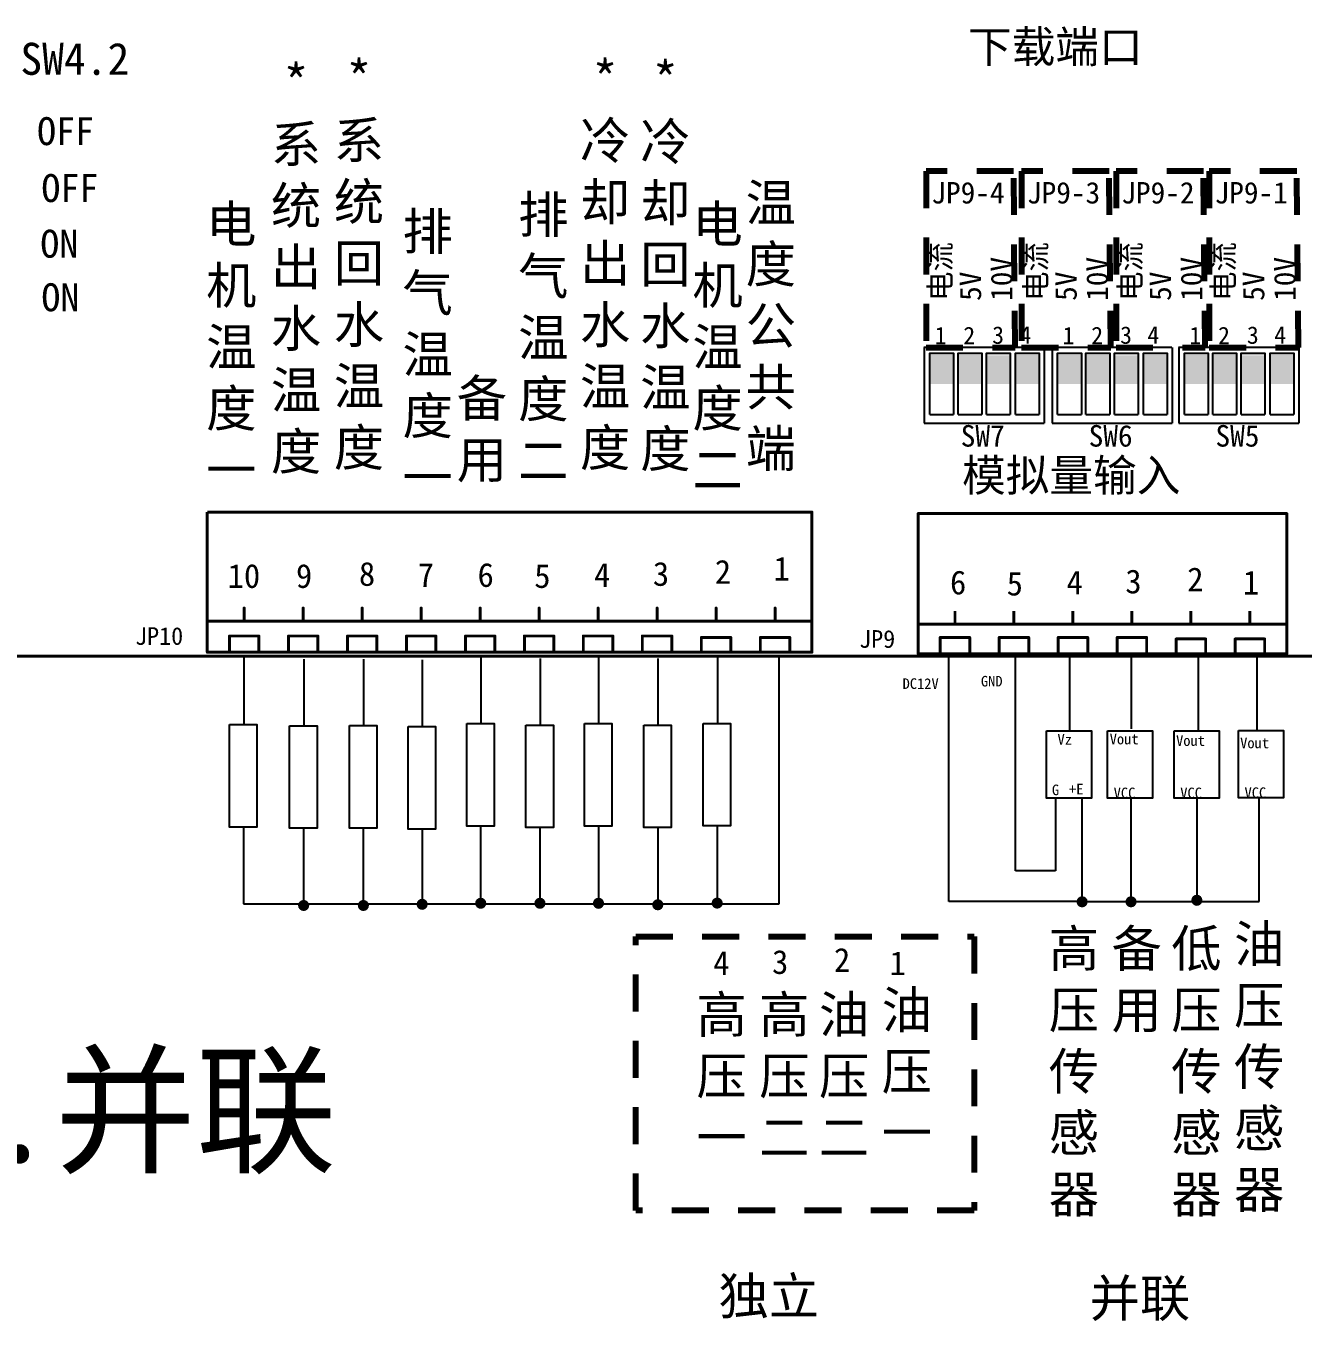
# Model space of a CAD drawing. Extents: x -2.1 to 11.9, y 28.1 to 36.9.
# Drawn here: x 1.802 to 6.132, y 28.71 to 33.101 of the extents above; entities that cross this region are included whole.
import ezdxf
from ezdxf.enums import TextEntityAlignment as Align

# ---------------------------------------------------------------- set-up
doc = ezdxf.new("R2010")
doc.units = 0
doc.header["$MEASUREMENT"] = 0
doc.linetypes.add('ACAD_ISO07W100', pattern=[3, 0, -3])
doc.linetypes.add('HIDDEN2', pattern=[0.1875, 0.125, -0.0625])
doc.layers.get('0').update_dxf_attribs({"linetype": 'CONTINUOUS'})
for name, color, linetype in [('BOTTOMSOLDER', 250, 'CONTINUOUS'), ('KEEPOUTLAYER', 250, 'CONTINUOUS'), ('TOPOVERLAY', 250, 'CONTINUOUS')]:
    doc.layers.add(name, color=color, linetype=linetype)
doc.styles.add('宋体', font='')
doc.styles.get('宋体').set_extended_font_data('SimSun')

msp = doc.modelspace()

# ---------------------------------------------------------------- hatches: boundary and pattern name
for points in [[(4.8653, 31.9853), (4.9455, 31.9853), (4.9455, 31.8872), (4.8653, 31.8872)], [(4.963, 31.9857), (5.0432, 31.9857), (5.0432, 31.8877), (4.963, 31.8877)], [(5.0588, 31.9848), (5.139, 31.9848), (5.139, 31.8867), (5.0588, 31.8867)], [(5.1571, 31.9852), (5.2372, 31.9852), (5.2372, 31.8872), (5.1571, 31.8872)], [(5.299, 31.9853), (5.3792, 31.9853), (5.3792, 31.8872), (5.299, 31.8872)], [(5.3967, 31.9857), (5.4769, 31.9857), (5.4769, 31.8877), (5.3967, 31.8877)], [(5.4925, 31.9848), (5.5727, 31.9848), (5.5727, 31.8867), (5.4925, 31.8867)], [(5.5908, 31.9852), (5.6709, 31.9852), (5.6709, 31.8872), (5.5908, 31.8872)], [(5.729, 31.9853), (5.8092, 31.9853), (5.8092, 31.8872), (5.729, 31.8872)], [(5.8267, 31.9857), (5.9069, 31.9857), (5.9069, 31.8877), (5.8267, 31.8877)], [(5.9225, 31.9848), (6.0026, 31.9848), (6.0026, 31.8867), (5.9225, 31.8867)], [(6.0207, 31.9852), (6.1009, 31.9852), (6.1009, 31.8872), (6.0207, 31.8872)]]:
    msp.add_hatch(color=256).paths.add_polyline_path(points)
h = msp.add_hatch(color=256)
edge = h.paths.add_edge_path()
edge.add_arc((2.7437, 30.1191), 0.0189, 180, 540)
h = msp.add_hatch(color=256)
edge = h.paths.add_edge_path()
edge.add_arc((2.9462, 30.1191), 0.0189, 180, 540)
h = msp.add_hatch(color=256)
edge = h.paths.add_edge_path()
edge.add_arc((3.1455, 30.123), 0.0189, 180, 540)
h = msp.add_hatch(color=256)
edge = h.paths.add_edge_path()
edge.add_arc((3.344, 30.1265), 0.0189, 180, 540)
h = msp.add_hatch(color=256)
edge = h.paths.add_edge_path()
edge.add_arc((3.5449, 30.1265), 0.0189, 180, 540)
h = msp.add_hatch(color=256)
edge = h.paths.add_edge_path()
edge.add_arc((3.7434, 30.1265), 0.0189, 180, 540)
h = msp.add_hatch(color=256)
edge = h.paths.add_edge_path()
edge.add_arc((3.9444, 30.1214), 0.0189, 180, 540)
h = msp.add_hatch(color=256)
edge = h.paths.add_edge_path()
edge.add_arc((4.1458, 30.1271), 0.0189, 180, 540)
h = msp.add_hatch(color=256)
edge = h.paths.add_edge_path()
edge.add_arc((5.3831, 30.1315), 0.0189, 180, 540)
h = msp.add_hatch(color=256)
edge = h.paths.add_edge_path()
edge.add_arc((5.5489, 30.1315), 0.0189, 180, 540)
h = msp.add_hatch(color=256)
edge = h.paths.add_edge_path()
edge.add_arc((5.7721, 30.1367), 0.0189, 180, 540)

# ---------------------------------------------------------------- linework, layer by layer
for p, q in [((5.253, 32.0106), (4.8461, 32.0106)), ((4.8477, 32.0108), (4.8477, 31.7542)), ((5.2547, 32.0108), (5.2547, 31.7542)), ((5.6867, 32.0106), (5.2798, 32.0106)), ((5.2814, 32.0108), (5.2814, 31.7542)), ((5.6883, 32.0108), (5.6883, 31.7542)), ((6.1167, 32.0106), (5.7098, 32.0106)), ((5.7114, 32.0108), (5.7114, 31.7542)), ((6.1183, 32.0108), (6.1183, 31.7542)), ((4.8477, 31.7542), (5.2547, 31.7542)), ((4.8664, 31.7834), (4.9468, 31.7834)), ((4.9625, 31.7834), (5.0429, 31.7834)), ((5.0589, 31.7834), (5.1393, 31.7834)), ((5.1572, 31.7834), (5.2375, 31.7834)), ((5.2814, 31.7542), (5.6883, 31.7542)), ((5.3001, 31.7834), (5.3805, 31.7834)), ((5.3962, 31.7834), (5.4766, 31.7834)), ((5.4926, 31.7834), (5.573, 31.7834)), ((5.5908, 31.7834), (5.6712, 31.7834)), ((5.7114, 31.7542), (6.1183, 31.7542)), ((5.73, 31.7834), (5.8104, 31.7834)), ((5.8262, 31.7834), (5.9066, 31.7834)), ((5.9225, 31.7834), (6.0029, 31.7834)), ((6.0208, 31.7834), (6.1012, 31.7834))]:
    msp.add_line(p, q)
for points in [[(4.8664, 31.7834), (4.8664, 31.9917), (4.9468, 31.9917), (4.9468, 31.7834)], [(4.9625, 31.7834), (4.9625, 31.9917), (5.0429, 31.9917), (5.0429, 31.7834)], [(5.0589, 31.7834), (5.0589, 31.9917), (5.1393, 31.9917), (5.1393, 31.7834)], [(5.1572, 31.7834), (5.1572, 31.9917), (5.2375, 31.9917), (5.2375, 31.7834)], [(5.3001, 31.7834), (5.3001, 31.9917), (5.3805, 31.9917), (5.3805, 31.7834)], [(5.3962, 31.7834), (5.3962, 31.9917), (5.4766, 31.9917), (5.4766, 31.7834)], [(5.4926, 31.7834), (5.4926, 31.9917), (5.573, 31.9917), (5.573, 31.7834)], [(5.5908, 31.7834), (5.5908, 31.9917), (5.6712, 31.9917), (5.6712, 31.7834)], [(5.73, 31.7834), (5.73, 31.9917), (5.8104, 31.9917), (5.8104, 31.7834)], [(5.8262, 31.7834), (5.8262, 31.9917), (5.9066, 31.9917), (5.9066, 31.7834)], [(5.9225, 31.7834), (5.9225, 31.9917), (6.0029, 31.9917), (6.0029, 31.7834)], [(6.0208, 31.7834), (6.0208, 31.9917), (6.1012, 31.9917), (6.1012, 31.7834)]]:
    msp.add_lwpolyline(points)
at = {"layer": 'BOTTOMSOLDER', "color": 0, "linetype": 'Continuous'}
for p, q in [((3.3445, 30.9617), (3.3445, 30.7359)), ((3.7439, 30.9617), (3.7439, 30.7359)), ((4.1463, 30.9624), (4.1463, 30.7366)), ((4.3563, 30.1246), (4.3563, 30.9641)), ((4.9312, 30.133), (4.9312, 30.9641)), ((5.1575, 30.2364), (5.1575, 30.9641)), ((5.3409, 30.7116), (5.3409, 30.9633)), ((5.5505, 30.7176), (5.5505, 30.9693)), ((5.7775, 30.7116), (5.7775, 30.9633)), ((5.9764, 30.7154), (5.9764, 30.9671)), ((6.0656, 30.9641), (6.0656, 30.9641)), ((2.5406, 30.9583), (2.5406, 30.7325)), ((2.7442, 30.9544), (2.7442, 30.7286)), ((2.9467, 30.9546), (2.9467, 30.7288)), ((3.146, 30.9516), (3.146, 30.7258)), ((3.5454, 30.9567), (3.5454, 30.7308)), ((3.9449, 30.9567), (3.9449, 30.7308)), ((2.5406, 30.7325), (2.5406, 30.7325)), ((2.7442, 30.7286), (2.7442, 30.7286)), ((2.9467, 30.7288), (2.9467, 30.7288)), ((3.146, 30.7258), (3.146, 30.7258)), ((3.3445, 30.7359), (3.3445, 30.7359)), ((3.5454, 30.7308), (3.5454, 30.7308)), ((3.7439, 30.7359), (3.7439, 30.7359)), ((3.9449, 30.7308), (3.9449, 30.7308)), ((4.1463, 30.7366), (4.1463, 30.7366)), ((5.293, 30.4827), (5.293, 30.2364)), ((5.383, 30.133), (5.383, 30.4827)), ((5.5488, 30.4801), (5.5488, 30.1304)), ((5.772, 30.4879), (5.772, 30.1382)), ((5.9836, 30.133), (5.9836, 30.4835)), ((2.54, 30.3832), (2.54, 30.1246)), ((2.7436, 30.3792), (2.7436, 30.1206)), ((2.946, 30.3795), (2.946, 30.1209)), ((3.1454, 30.3764), (3.1454, 30.1178)), ((3.3438, 30.3866), (3.3438, 30.128)), ((3.5448, 30.3815), (3.5448, 30.1229)), ((3.7432, 30.3866), (3.7432, 30.128)), ((3.9442, 30.3815), (3.9442, 30.1229)), ((4.1457, 30.3872), (4.1457, 30.1287)), ((5.293, 30.2364), (5.1575, 30.2364)), ((5.383, 30.133), (4.9312, 30.133)), ((5.383, 30.133), (5.9836, 30.133)), ((5.8477, 30.133), (5.8477, 30.133)), ((2.54, 30.1246), (4.3563, 30.1246))]:
    msp.add_line(p, q, dxfattribs=at)
at = {"layer": 'BOTTOMSOLDER', "color": 0, "linetype": 'HIDDEN2', "lineweight": 80}
for points in [[(4.854, 32.6088), (4.854, 32.0106), (5.1564, 32.0106), (5.1509, 32.6088), (4.854, 32.6088)], [(5.178, 32.6088), (5.178, 32.0106), (5.4805, 32.0106), (5.4749, 32.6088), (5.178, 32.6088)], [(5.498, 32.6088), (5.498, 32.0106), (5.8004, 32.0106), (5.7949, 32.6088), (5.498, 32.6088)], [(5.8142, 32.6088), (5.8142, 32.0106), (6.1167, 32.0106), (6.1111, 32.6088), (5.8142, 32.6088)]]:
    msp.add_lwpolyline(points, dxfattribs=at)
at = {"layer": 'BOTTOMSOLDER', "color": 0, "linetype": 'Continuous'}
for points in [[(2.4927, 30.7325), (2.5854, 30.7325), (2.5854, 30.3847), (2.4927, 30.3847)], [(2.6962, 30.7286), (2.789, 30.7286), (2.789, 30.3807), (2.6962, 30.3807)], [(2.8987, 30.7288), (2.9915, 30.7288), (2.9915, 30.381), (2.8987, 30.381)], [(3.098, 30.7258), (3.1908, 30.7258), (3.1908, 30.3779), (3.098, 30.3779)], [(3.2965, 30.7359), (3.3893, 30.7359), (3.3893, 30.3881), (3.2965, 30.3881)], [(3.4975, 30.7308), (3.5903, 30.7308), (3.5903, 30.383), (3.4975, 30.383)], [(3.6959, 30.7359), (3.7887, 30.7359), (3.7887, 30.3881), (3.6959, 30.3881)], [(3.8969, 30.7308), (3.9897, 30.7308), (3.9897, 30.383), (3.8969, 30.383)], [(4.0983, 30.7366), (4.1911, 30.7366), (4.1911, 30.3888), (4.0983, 30.3888)], [(5.2625, 30.7116), (5.4152, 30.7116), (5.4152, 30.4827), (5.2625, 30.4827)], [(5.4692, 30.7116), (5.6219, 30.7116), (5.6219, 30.4827), (5.4692, 30.4827)], [(5.695, 30.7116), (5.8477, 30.7116), (5.8477, 30.4827), (5.695, 30.4827)], [(5.9129, 30.7124), (6.0656, 30.7124), (6.0656, 30.4835), (5.9129, 30.4835)]]:
    msp.add_lwpolyline(points, close=True, dxfattribs=at)
at = {"layer": 'BOTTOMSOLDER', "color": 0, "linetype": 'HIDDEN2', "lineweight": 80}
msp.add_lwpolyline([(3.87, 30.0133), (5.017, 30.0133), (5.017, 29.0849), (3.87, 29.0849)], close=True, dxfattribs=at)
at = {"layer": 'KEEPOUTLAYER', "color": 0, "const_width": 0.01}
msp.add_lwpolyline([(-0.0067, 30.9641), (10.9307, 30.9641)], dxfattribs=at)
at = {"layer": 'TOPOVERLAY', "color": 0, "const_width": 0.01}
for points in [[(2.417, 30.9777), (2.417, 31.4527)], [(2.417, 31.4527), (4.467, 31.4527)], [(4.467, 30.9777), (4.467, 31.4527)], [(4.827, 31.4477), (6.077, 31.4477)], [(4.827, 30.9727), (4.827, 31.4477)], [(6.077, 30.9727), (6.077, 31.4477)], [(2.542, 31.0827), (2.542, 31.1277)], [(2.742, 31.0827), (2.742, 31.1277)], [(2.942, 31.0827), (2.942, 31.1277)], [(3.142, 31.0827), (3.142, 31.1277)], [(3.342, 31.0827), (3.342, 31.1277)], [(3.542, 31.0827), (3.542, 31.1277)], [(3.742, 31.0827), (3.742, 31.1277)], [(3.942, 31.0827), (3.942, 31.1277)], [(4.142, 31.0827), (4.142, 31.1277)], [(4.342, 31.0827), (4.342, 31.1277)], [(4.952, 31.0727), (4.952, 31.1177)], [(5.152, 31.0727), (5.152, 31.1177)], [(5.352, 31.0727), (5.352, 31.1177)], [(5.552, 31.0727), (5.552, 31.1177)], [(5.752, 31.0727), (5.752, 31.1177)], [(5.952, 31.0727), (5.952, 31.1177)], [(2.417, 31.0827), (3.667, 31.0827)], [(3.617, 31.0827), (4.467, 31.0827)], [(4.827, 31.0727), (5.272, 31.0727)], [(5.227, 31.0727), (6.077, 31.0727)], [(2.492, 30.9827), (2.492, 31.0327)], [(2.492, 31.0327), (2.592, 31.0327)], [(2.592, 30.9827), (2.592, 31.0327)], [(2.692, 31.0327), (2.792, 31.0327)], [(2.692, 30.9827), (2.692, 31.0327)], [(2.792, 30.9827), (2.792, 31.0327)], [(2.892, 30.9827), (2.892, 31.0327)], [(2.892, 31.0327), (2.992, 31.0327)], [(2.992, 30.9827), (2.992, 31.0327)], [(3.092, 31.0327), (3.192, 31.0327)], [(3.092, 30.9827), (3.092, 31.0327)], [(3.192, 30.9827), (3.192, 31.0327)], [(3.292, 31.0327), (3.392, 31.0327)], [(3.292, 30.9827), (3.292, 31.0327)], [(3.392, 30.9827), (3.392, 31.0327)], [(3.492, 31.0327), (3.592, 31.0327)], [(3.492, 30.9827), (3.492, 31.0327)], [(3.592, 30.9827), (3.592, 31.0327)], [(3.692, 31.0327), (3.792, 31.0327)], [(3.692, 30.9827), (3.692, 31.0327)], [(3.792, 30.9827), (3.792, 31.0327)], [(3.892, 30.9827), (3.892, 31.0327)], [(3.892, 31.0327), (3.992, 31.0327)], [(3.992, 30.9827), (3.992, 31.0327)], [(4.092, 30.9777), (4.092, 31.0277)], [(4.092, 31.0277), (4.192, 31.0277)], [(4.192, 30.9777), (4.192, 31.0277)], [(4.292, 31.0277), (4.392, 31.0277)], [(4.292, 30.9777), (4.292, 31.0277)], [(4.392, 30.9777), (4.392, 31.0277)], [(4.902, 30.9777), (4.902, 31.0277)], [(4.902, 31.0277), (5.002, 31.0277)], [(5.002, 30.9777), (5.002, 31.0277)], [(5.102, 30.9777), (5.102, 31.0277)], [(5.102, 31.0277), (5.202, 31.0277)], [(5.202, 30.9777), (5.202, 31.0277)], [(5.302, 30.9777), (5.302, 31.0277)], [(5.302, 31.0277), (5.402, 31.0277)], [(5.402, 30.9777), (5.402, 31.0277)], [(5.502, 31.0277), (5.602, 31.0277)], [(5.502, 30.9777), (5.502, 31.0277)], [(5.602, 30.9777), (5.602, 31.0277)], [(5.702, 31.0227), (5.802, 31.0227)], [(5.702, 30.9727), (5.702, 31.0227)], [(5.802, 30.9727), (5.802, 31.0227)], [(5.902, 30.9727), (5.902, 31.0227)], [(5.902, 31.0227), (6.002, 31.0227)], [(6.002, 30.9727), (6.002, 31.0227)], [(2.417, 30.9777), (4.467, 30.9777)], [(4.827, 30.9727), (6.077, 30.9727)]]:
    msp.add_lwpolyline(points, dxfattribs=at)
at = {"layer": 'TOPOVERLAY', "color": 0, "const_width": 0.005}
for points in [[(4.4645, 31.4527, 1), (4.4695, 31.4527, 1)], [(4.4645, 31.4527, 1), (4.4695, 31.4527, 1)], [(4.8245, 31.4477, 1), (4.8295, 31.4477, 1)], [(4.8245, 31.4477, 1), (4.8295, 31.4477, 1)], [(6.0745, 31.4477, 1), (6.0795, 31.4477, 1)], [(6.0745, 31.4477, 1), (6.0795, 31.4477, 1)], [(2.5395, 31.1277, 1), (2.5445, 31.1277, 1)], [(2.7395, 31.1277, 1), (2.7445, 31.1277, 1)], [(2.9395, 31.1277, 1), (2.9445, 31.1277, 1)], [(3.1395, 31.1277, 1), (3.1445, 31.1277, 1)], [(3.3395, 31.1277, 1), (3.3445, 31.1277, 1)], [(3.5395, 31.1277, 1), (3.5445, 31.1277, 1)], [(3.7395, 31.1277, 1), (3.7445, 31.1277, 1)], [(3.9395, 31.1277, 1), (3.9445, 31.1277, 1)], [(4.1395, 31.1277, 1), (4.1445, 31.1277, 1)], [(4.3395, 31.1277, 1), (4.3445, 31.1277, 1)], [(2.4145, 31.0827, 1), (2.4195, 31.0827, 1)], [(2.5395, 31.0827, 1), (2.5445, 31.0827, 1)], [(2.7395, 31.0827, 1), (2.7445, 31.0827, 1)], [(2.9395, 31.0827, 1), (2.9445, 31.0827, 1)], [(3.1395, 31.0827, 1), (3.1445, 31.0827, 1)], [(3.3395, 31.0827, 1), (3.3445, 31.0827, 1)], [(3.5395, 31.0827, 1), (3.5445, 31.0827, 1)], [(3.6145, 31.0827, 1), (3.6195, 31.0827, 1)], [(3.6645, 31.0827, 1), (3.6695, 31.0827, 1)], [(3.7395, 31.0827, 1), (3.7445, 31.0827, 1)], [(3.9395, 31.0827, 1), (3.9445, 31.0827, 1)], [(4.1395, 31.0827, 1), (4.1445, 31.0827, 1)], [(4.3395, 31.0827, 1), (4.3445, 31.0827, 1)], [(4.4645, 31.0827, 1), (4.4695, 31.0827, 1)], [(4.8245, 31.0727, 1), (4.8295, 31.0727, 1)], [(4.9495, 31.0727, 1), (4.9545, 31.0727, 1)], [(5.1495, 31.0727, 1), (5.1545, 31.0727, 1)], [(5.2245, 31.0727, 1), (5.2295, 31.0727, 1)], [(5.2695, 31.0727, 1), (5.2745, 31.0727, 1)], [(5.3495, 31.0727, 1), (5.3545, 31.0727, 1)], [(5.5495, 31.0727, 1), (5.5545, 31.0727, 1)], [(5.7495, 31.0727, 1), (5.7545, 31.0727, 1)], [(5.9495, 31.0727, 1), (5.9545, 31.0727, 1)], [(6.0745, 31.0727, 1), (6.0795, 31.0727, 1)], [(2.4895, 31.0327, 1), (2.4945, 31.0327, 1)], [(2.4895, 31.0327, 1), (2.4945, 31.0327, 1)], [(2.5895, 31.0327, 1), (2.5945, 31.0327, 1)], [(2.5895, 31.0327, 1), (2.5945, 31.0327, 1)], [(2.6895, 31.0327, 1), (2.6945, 31.0327, 1)], [(2.6895, 31.0327, 1), (2.6945, 31.0327, 1)], [(2.7895, 31.0327, 1), (2.7945, 31.0327, 1)], [(2.7895, 31.0327, 1), (2.7945, 31.0327, 1)], [(2.8895, 31.0327, 1), (2.8945, 31.0327, 1)], [(2.8895, 31.0327, 1), (2.8945, 31.0327, 1)], [(2.9895, 31.0327, 1), (2.9945, 31.0327, 1)], [(2.9895, 31.0327, 1), (2.9945, 31.0327, 1)], [(3.0895, 31.0327, 1), (3.0945, 31.0327, 1)], [(3.0895, 31.0327, 1), (3.0945, 31.0327, 1)], [(3.1895, 31.0327, 1), (3.1945, 31.0327, 1)], [(3.1895, 31.0327, 1), (3.1945, 31.0327, 1)], [(3.2895, 31.0327, 1), (3.2945, 31.0327, 1)], [(3.2895, 31.0327, 1), (3.2945, 31.0327, 1)], [(3.3895, 31.0327, 1), (3.3945, 31.0327, 1)], [(3.3895, 31.0327, 1), (3.3945, 31.0327, 1)], [(3.4895, 31.0327, 1), (3.4945, 31.0327, 1)], [(3.4895, 31.0327, 1), (3.4945, 31.0327, 1)], [(3.5895, 31.0327, 1), (3.5945, 31.0327, 1)], [(3.5895, 31.0327, 1), (3.5945, 31.0327, 1)], [(3.6895, 31.0327, 1), (3.6945, 31.0327, 1)], [(3.6895, 31.0327, 1), (3.6945, 31.0327, 1)], [(3.7895, 31.0327, 1), (3.7945, 31.0327, 1)], [(3.7895, 31.0327, 1), (3.7945, 31.0327, 1)], [(3.8895, 31.0327, 1), (3.8945, 31.0327, 1)], [(3.8895, 31.0327, 1), (3.8945, 31.0327, 1)], [(3.9895, 31.0327, 1), (3.9945, 31.0327, 1)], [(3.9895, 31.0327, 1), (3.9945, 31.0327, 1)], [(4.0895, 31.0277, 1), (4.0945, 31.0277, 1)], [(4.0895, 31.0277, 1), (4.0945, 31.0277, 1)], [(4.1895, 31.0277, 1), (4.1945, 31.0277, 1)], [(4.1895, 31.0277, 1), (4.1945, 31.0277, 1)], [(4.2895, 31.0277, 1), (4.2945, 31.0277, 1)], [(4.2895, 31.0277, 1), (4.2945, 31.0277, 1)], [(4.3895, 31.0277, 1), (4.3945, 31.0277, 1)], [(4.3895, 31.0277, 1), (4.3945, 31.0277, 1)], [(4.8995, 31.0277, 1), (4.9045, 31.0277, 1)], [(4.8995, 31.0277, 1), (4.9045, 31.0277, 1)], [(4.9995, 31.0277, 1), (5.0045, 31.0277, 1)], [(4.9995, 31.0277, 1), (5.0045, 31.0277, 1)], [(5.0995, 31.0277, 1), (5.1045, 31.0277, 1)], [(5.0995, 31.0277, 1), (5.1045, 31.0277, 1)], [(5.1995, 31.0277, 1), (5.2045, 31.0277, 1)], [(5.1995, 31.0277, 1), (5.2045, 31.0277, 1)], [(5.2995, 31.0277, 1), (5.3045, 31.0277, 1)], [(5.2995, 31.0277, 1), (5.3045, 31.0277, 1)], [(5.3995, 31.0277, 1), (5.4045, 31.0277, 1)], [(5.3995, 31.0277, 1), (5.4045, 31.0277, 1)], [(5.4995, 31.0277, 1), (5.5045, 31.0277, 1)], [(5.4995, 31.0277, 1), (5.5045, 31.0277, 1)], [(5.5995, 31.0277, 1), (5.6045, 31.0277, 1)], [(5.5995, 31.0277, 1), (5.6045, 31.0277, 1)], [(5.6995, 31.0227, 1), (5.7045, 31.0227, 1)], [(5.6995, 31.0227, 1), (5.7045, 31.0227, 1)], [(5.7995, 31.0227, 1), (5.8045, 31.0227, 1)], [(5.7995, 31.0227, 1), (5.8045, 31.0227, 1)], [(5.8995, 31.0227, 1), (5.9045, 31.0227, 1)], [(5.8995, 31.0227, 1), (5.9045, 31.0227, 1)], [(5.9995, 31.0227, 1), (6.0045, 31.0227, 1)], [(5.9995, 31.0227, 1), (6.0045, 31.0227, 1)], [(2.4145, 30.9777, 1), (2.4195, 30.9777, 1)], [(2.4145, 30.9777, 1), (2.4195, 30.9777, 1)], [(2.4895, 30.9827, 1), (2.4945, 30.9827, 1)], [(2.5895, 30.9827, 1), (2.5945, 30.9827, 1)], [(2.6895, 30.9827, 1), (2.6945, 30.9827, 1)], [(2.7895, 30.9827, 1), (2.7945, 30.9827, 1)], [(2.8895, 30.9827, 1), (2.8945, 30.9827, 1)], [(2.9895, 30.9827, 1), (2.9945, 30.9827, 1)], [(3.0895, 30.9827, 1), (3.0945, 30.9827, 1)], [(3.1895, 30.9827, 1), (3.1945, 30.9827, 1)], [(3.2895, 30.9827, 1), (3.2945, 30.9827, 1)], [(3.3895, 30.9827, 1), (3.3945, 30.9827, 1)], [(3.4895, 30.9827, 1), (3.4945, 30.9827, 1)], [(3.5895, 30.9827, 1), (3.5945, 30.9827, 1)], [(3.6895, 30.9827, 1), (3.6945, 30.9827, 1)], [(3.7895, 30.9827, 1), (3.7945, 30.9827, 1)], [(3.8895, 30.9827, 1), (3.8945, 30.9827, 1)], [(3.9895, 30.9827, 1), (3.9945, 30.9827, 1)], [(4.0895, 30.9777, 1), (4.0945, 30.9777, 1)], [(4.1895, 30.9777, 1), (4.1945, 30.9777, 1)], [(4.2895, 30.9777, 1), (4.2945, 30.9777, 1)], [(4.3895, 30.9777, 1), (4.3945, 30.9777, 1)], [(4.4645, 30.9777, 1), (4.4695, 30.9777, 1)], [(4.4645, 30.9777, 1), (4.4695, 30.9777, 1)], [(4.8245, 30.9727, 1), (4.8295, 30.9727, 1)], [(4.8245, 30.9727, 1), (4.8295, 30.9727, 1)], [(4.8995, 30.9777, 1), (4.9045, 30.9777, 1)], [(4.9995, 30.9777, 1), (5.0045, 30.9777, 1)], [(5.0995, 30.9777, 1), (5.1045, 30.9777, 1)], [(5.1995, 30.9777, 1), (5.2045, 30.9777, 1)], [(5.2995, 30.9777, 1), (5.3045, 30.9777, 1)], [(5.3995, 30.9777, 1), (5.4045, 30.9777, 1)], [(5.4995, 30.9777, 1), (5.5045, 30.9777, 1)], [(5.5995, 30.9777, 1), (5.6045, 30.9777, 1)], [(5.6995, 30.9727, 1), (5.7045, 30.9727, 1)], [(5.7995, 30.9727, 1), (5.8045, 30.9727, 1)], [(5.8995, 30.9727, 1), (5.9045, 30.9727, 1)], [(5.9995, 30.9727, 1), (6.0045, 30.9727, 1)], [(6.0745, 30.9727, 1), (6.0795, 30.9727, 1)], [(6.0745, 30.9727, 1), (6.0795, 30.9727, 1)]]:
    msp.add_lwpolyline(points, format="xyb", close=True, dxfattribs=at)

# ---------------------------------------------------------------- texts
at = {"linetype": 'ACAD_ISO07W100', "style": '宋体'}
for s, p in [('JP9-4', (4.8719, 32.4993)), ('JP9-3', (5.196, 32.4993)), ('JP9-2', (5.5159, 32.4993)), ('JP9-1', (5.8322, 32.4993)), ('SW7', (4.9716, 31.6749)), ('SW6', (5.4053, 31.6749)), ('SW5', (5.8353, 31.6749))]:
    msp.add_text(s, height=0.07301, dxfattribs=at).set_placement(p)
for s, p in [('电流', (4.9381, 32.1691)), ('电流', (5.2622, 32.1691)), ('电流', (5.5821, 32.1691)), ('电流', (5.8984, 32.1691)), ('10V', (5.1464, 32.1691)), ('10V', (5.4705, 32.1691)), ('10V', (5.7904, 32.1691)), ('10V', (6.1066, 32.1691)), ('5V', (5.0407, 32.1691)), ('5V', (5.3648, 32.1691)), ('5V', (5.6847, 32.1691)), ('5V', (6.0009, 32.1691))]:
    msp.add_text(s, height=0.07301, rotation=90, dxfattribs=at).set_placement(p)
at = {"linetype": 'ACAD_ISO07W100'}
for s, p in [('1', (4.9234, 32.0813)), ('2', (5.0205, 32.0813)), ('3', (5.1183, 32.0826)), ('4', (5.2109, 32.0831)), ('1', (5.3571, 32.0813)), ('2', (5.4542, 32.0813)), ('3', (5.552, 32.0826)), ('4', (5.6446, 32.0831)), ('1', (5.7871, 32.0813)), ('2', (5.8842, 32.0813)), ('3', (5.982, 32.0826)), ('4', (6.0746, 32.0831))]:
    msp.add_text(s, height=0.059, dxfattribs=at).set_placement(p, align=Align.TOP_RIGHT)
at = {"layer": 'BOTTOMSOLDER', "color": 0, "linetype": 'Continuous'}
for s, insert, char_height, width, attachment_point in [('{\\fSimSun|b0|i0|c134|p54;下载端口}', (4.996, 33.0855), 0.108573, 0.614766, 1), ('{\\fSimSun|b0|i0|c134|p54;*\\P系统出水温度}', (2.7179, 32.2769), 0.125, 0.036797, 5), ('{\\fSimSun|b0|i0|c134|p54;*\\P系统回水温度}', (2.9312, 32.2903), 0.125, 0.036797, 5), ('{\\fSimSun|b0|i0|c134|p54;*\\P冷却出水温度}', (3.7657, 32.2895), 0.125, 0.036797, 5), ('{\\fSimSun|b0|i0|c134|p54;*\\P冷却回水温度}', (3.97, 32.2859), 0.125, 0.036797, 5), ('{\\fSimSun|b0|i0|c134|p54;温度公共端}', (4.3276, 32.0784), 0.125, 0.036797, 5), ('{\\fSimSun|b0|i0|c134|p54;电机温度一}', (2.4983, 31.5339), 0.125, 0.036797, 8), ('{\\fSimSun|b0|i0|c134|p54;排气温度二}', (3.5561, 32.0448), 0.125, 0.036797, 5), ('{\\fSimSun|b0|i0|c134|p54;电机温度二}', (4.147, 31.5339), 0.125, 0.036797, 8), ('{\\fSimSun|b0|i0|c134|p54;排气温度一}', (3.1641, 31.9878), 0.125, 0.036797, 5), ('{\\fSimSun|b0|i0|c134|p54;备用}', (3.3479, 31.7276), 0.125, 0.036797, 5), ('{\\fSimSun|b0|i0|c134|p54;模拟量输入}', (4.9759, 31.632), 0.108573, 1.019296, 1), ('{\\fSimSun|b0|i0|c134|p54;高压传感器}', (5.2701, 30.0358), 0.125, 0.036797, 1), ('{\\fSimSun|b0|i0|c134|p54;备用}', (5.4829, 30.0358), 0.125, 0.036797, 1), ('{\\fSimSun|b0|i0|c134|p54;低压传感器}', (5.6854, 30.0358), 0.125, 0.036797, 1), ('{\\fSimSun|b0|i0|c134|p54;油压传感器}', (5.8982, 30.0514), 0.125, 0.036797, 1), ('{\\fSimSun|b0|i0|c134|p54;高压一}', (4.0754, 29.812), 0.125, 0.036797, 1), ('{\\fSimSun|b0|i0|c134|p54;高压二}', (4.2882, 29.812), 0.125, 0.036797, 1), ('{\\fSimSun|b0|i0|c134|p54;油压二}', (4.4907, 29.812), 0.125, 0.036797, 1), ('{\\fSimSun|b0|i0|c134|p54;油压一}', (4.7035, 29.8276), 0.125, 0.036797, 1), ('\\pt1.7503,9.4515;{\\fSimSun|b0|i0|c134|p54;双机头水冷冷水.并联}', (-1.6803, 29.5993), 0.350054, 4.759567, 1), ('{\\fSimSun|b0|i0|c134|p54;独立}', (4.4913, 28.7881), 0.125, 0.966634, 6), ('{\\fSimSun|b0|i0|c134|p54;并联}', (5.7495, 28.7798), 0.125, 0.966634, 6)]:
    msp.add_mtext(s, dxfattribs=dict(at, insert=insert, char_height=char_height, width=width, attachment_point=attachment_point))
at = {"layer": 'BOTTOMSOLDER', "color": 0, "linetype": 'Continuous', "insert": (1.7832, 33.0442), "char_height": 0.10857, "width": 0.036797, "attachment_point": 1, "style": '宋体'}
msp.add_mtext('SW4.2', dxfattribs=at)
at = {"layer": 'TOPOVERLAY', "color": 0, "style": '宋体'}
for s, p in [('OFF', (1.8398, 32.6972)), ('OFF', (1.8544, 32.5042)), ('ON', (1.8508, 32.3155)), ('ON', (1.8544, 32.134))]:
    msp.add_text(s, height=0.09479, dxfattribs=at).set_placement(p)
at = {"layer": 'TOPOVERLAY', "color": 0}
for s, height, p in [('10', 0.081, (2.4862, 31.1958)), ('9', 0.081, (2.7176, 31.1958)), ('8', 0.081, (2.9311, 31.2029)), ('7', 0.081, (3.1305, 31.1993)), ('6', 0.081, (3.3334, 31.1993)), ('5', 0.081, (3.5256, 31.1958)), ('4', 0.081, (3.7285, 31.1993)), ('3', 0.081, (3.9278, 31.2029)), ('2', 0.081, (4.1378, 31.21)), ('1 ', 0.081, (4.3371, 31.2207)), ('6', 0.081, (4.9352, 31.1738)), ('5', 0.081, (5.1274, 31.1702)), ('4', 0.081, (5.3303, 31.1738)), ('3', 0.081, (5.5296, 31.1773)), ('2', 0.081, (5.7396, 31.1844)), ('1 ', 0.081, (5.9281, 31.1734)), ('JP10', 0.06, (2.172, 31.0027)), ('JP9', 0.06, (4.627, 30.9927)), ('DC12V', 0.036, (4.7744, 30.8533)), ('GND', 0.036, (5.0399, 30.8616)), ('Vz', 0.036, (5.2996, 30.664)), ('Vout', 0.036, (5.4766, 30.6654)), ('Vout', 0.036, (5.7017, 30.6601)), ('Vout', 0.036, (5.9189, 30.6522)), ('G', 0.036, (5.2807, 30.493)), ('+E', 0.036, (5.3387, 30.4957)), ('VCC', 0.036, (5.49, 30.4827)), ('VCC', 0.036, (5.7158, 30.4827)), ('VCC', 0.036, (5.9337, 30.4835)), ('4', 0.081, (4.1325, 29.8834)), ('3', 0.081, (4.3318, 29.8869)), ('2', 0.081, (4.5418, 29.894)), ('1 ', 0.081, (4.7303, 29.883))]:
    msp.add_text(s, height=height, dxfattribs=at).set_placement(p)

doc.saveas('drawing.dxf')
